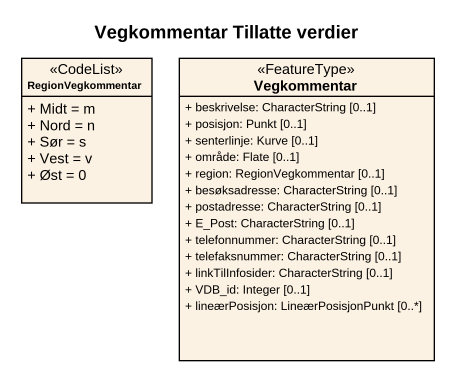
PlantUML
@startuml
title Vegkommentar Tillatte verdier
hide circle
hide empty members
skinparam classAttributeIconSize 0
class RegionVegkommentar <<CodeList>> {
  + Midt = m
  + Nord = n
  + Sør = s
  + Vest = v
  + Øst = 0
}
class Vegkommentar <<FeatureType>> {
  + beskrivelse: CharacterString [0..1]
  + posisjon: Punkt [0..1]
  + senterlinje: Kurve [0..1]
  + område: Flate [0..1]
  + region: RegionVegkommentar [0..1]
  + besøksadresse: CharacterString [0..1]
  + postadresse: CharacterString [0..1]
  + E_Post: CharacterString [0..1]
  + telefonnummer: CharacterString [0..1]
  + telefaksnummer: CharacterString [0..1]
  + linkTilInfosider: CharacterString [0..1]
  + VDB_id: Integer [0..1]
  + lineærPosisjon: LineærPosisjonPunkt [0..*]
}
@enduml
